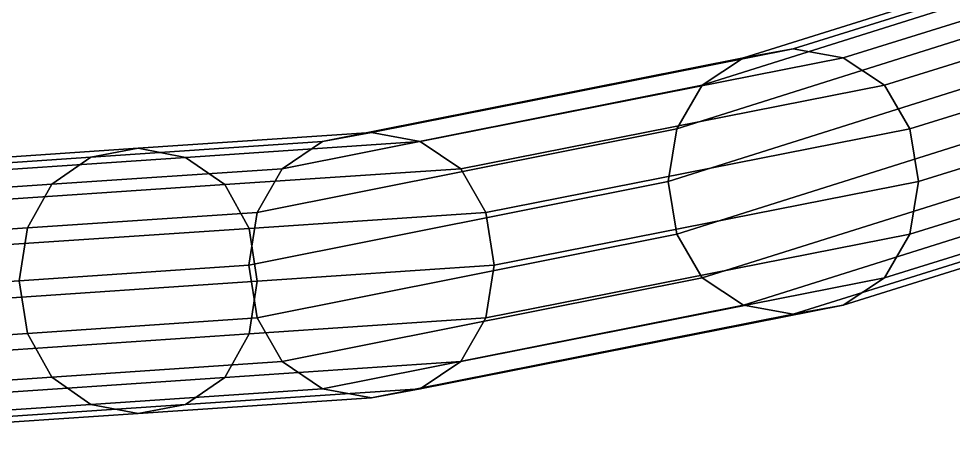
# Model space of a CAD drawing. Extents: x -10606 to 81047, y -69897 to 84397.
# Drawn here: x 47417 to 62993, y -9259 to -2370 of the extents above; entities that cross this region are included whole.
import ezdxf

# ---------------------------------------------------------------- set-up
doc = ezdxf.new("R2010")
doc.units = 0

msp = doc.modelspace()

# ---------------------------------------------------------------- linework, layer by layer
for points in [[(60326.773438, -2872.20166, -33315.390625), (65837.007813, -1149.545288, -28148.753906), (64987.109375, -1300.162231, -27183.990234), (59497.0625, -3022.818359, -32234.505859)], [(61156.484375, -3022.818604, -34396.277344), (66686.90625, -1300.162231, -29113.517578), (65837.007813, -1149.545288, -28148.753906), (60326.773438, -2872.20166, -33315.390625)], [(59497.0625, -3022.818359, -32234.505859), (64987.109375, -1300.162231, -27183.990234), (64282.90625, -1752.013062, -26384.615234), (58809.585938, -3474.669189, -31338.914063)], [(61843.960938, -3474.669434, -35291.867188), (67391.109375, -1752.013184, -29912.892578), (66686.90625, -1300.162231, -29113.517578), (61156.484375, -3022.818604, -34396.277344)], [(63845.816406, -2479.994873, -25888.451172), (58382.875, -4202.651367, -30783.03125), (58809.585938, -3474.669189, -31338.914063), (64282.90625, -1752.013062, -26384.615234)], [(67391.109375, -1752.013184, -29912.892578), (61843.960938, -3474.669434, -35291.867188), (62270.667969, -4202.651367, -35847.75), (67828.203125, -2479.995117, -30409.056641)], [(63700.121094, -3358.59375, -25723.0625), (58240.640625, -5081.25, -30597.736328), (58382.875, -4202.651367, -30783.03125), (63845.816406, -2479.994873, -25888.451172)], [(67828.203125, -2479.995117, -30409.056641), (62270.667969, -4202.651367, -35847.75), (62412.90625, -5081.25, -36033.046875), (67973.898438, -3358.59375, -30574.443359)], [(53295.792969, -4266.73291, -38704.804688), (60326.773438, -2872.20166, -33315.390625), (59497.0625, -3022.818359, -32234.505859), (52482.421875, -4417.349609, -37549.308594)], [(54109.164063, -4417.349609, -39860.296875), (61156.484375, -3022.818604, -34396.277344), (60326.773438, -2872.20166, -33315.390625), (53295.792969, -4266.73291, -38704.804688)], [(52482.421875, -4417.349609, -37549.308594), (59497.0625, -3022.818359, -32234.505859), (58809.585938, -3474.669189, -31338.914063), (51808.488281, -4869.200684, -36591.898438)], [(54783.097656, -4869.200684, -40817.703125), (61843.960938, -3474.669434, -35291.867188), (61156.484375, -3022.818604, -34396.277344), (54109.164063, -4417.349609, -39860.296875)], [(63845.816406, -4237.192871, -25888.451172), (58382.875, -5959.848633, -30783.03125), (58240.640625, -5081.25, -30597.736328), (63700.121094, -3358.59375, -25723.0625)], [(67973.898438, -3358.59375, -30574.443359), (62412.90625, -5081.25, -36033.046875), (62270.667969, -5959.848633, -35847.75), (67828.203125, -4237.192871, -30409.056641)], [(58382.875, -4202.651367, -30783.03125), (51390.183594, -5597.182617, -35997.644531), (51808.488281, -4869.200684, -36591.898438), (58809.585938, -3474.669189, -31338.914063)], [(61843.960938, -3474.669434, -35291.867188), (54783.097656, -4869.200684, -40817.703125), (55201.402344, -5597.182617, -41411.957031), (62270.667969, -4202.651367, -35847.75)], [(58240.640625, -5081.25, -30597.736328), (51250.75, -6475.78125, -35799.5625), (51390.183594, -5597.182617, -35997.644531), (58382.875, -4202.651367, -30783.03125)], [(62270.667969, -4202.651367, -35847.75), (55201.402344, -5597.182617, -41411.957031), (55340.835938, -6475.78125, -41610.039063), (62412.90625, -5081.25, -36033.046875)], [(49408.660156, -4528.726074, -41362.988281), (53295.792969, -4266.73291, -38704.804688), (52482.421875, -4417.349609, -37549.308594), (48620.332031, -4677.860352, -40180.496094)], [(50197.039063, -4680.818848, -42545.558594), (54109.164063, -4417.349609, -39860.296875), (53295.792969, -4266.73291, -38704.804688), (49408.660156, -4528.726074, -41362.988281)], [(64282.90625, -4965.174316, -26384.615234), (58809.585938, -6687.830566, -31338.914063), (58382.875, -5959.848633, -30783.03125), (63845.816406, -4237.192871, -25888.451172)], [(67828.203125, -4237.192871, -30409.056641), (62270.667969, -5959.848633, -35847.75), (61843.960938, -6687.830566, -35291.867188), (67391.109375, -4965.174316, -29912.892578)], [(48620.332031, -4677.860352, -40180.496094), (52482.421875, -4417.349609, -37549.308594), (51808.488281, -4869.200684, -36591.898438), (47967.183594, -5128.479492, -39200.777344)], [(50850.304688, -5133.888672, -43525.457031), (54783.097656, -4869.200684, -40817.703125), (54109.164063, -4417.349609, -39860.296875), (50197.039063, -4680.818848, -42545.558594)], [(43969.59375, -4991.568359, -43348.976563), (44776.234375, -4840.95166, -44530.835938), (49408.660156, -4528.726074, -41362.988281), (48620.332031, -4677.860352, -40180.496094)], [(44776.234375, -4840.95166, -44530.835938), (45582.875, -4991.568359, -45712.691406), (50197.039063, -4680.818848, -42545.558594), (49408.660156, -4528.726074, -41362.988281)], [(43301.234375, -5443.419434, -42369.722656), (43969.59375, -4991.568359, -43348.976563), (48620.332031, -4677.860352, -40180.496094), (47967.183594, -5128.479492, -39200.777344)], [(45582.875, -4991.568359, -45712.691406), (46251.234375, -5443.419434, -46691.945313), (50850.304688, -5133.888672, -43525.457031), (50197.039063, -4680.818848, -42545.558594)], [(47967.183594, -5128.479492, -39200.777344), (51808.488281, -4869.200684, -36591.898438), (51390.183594, -5597.182617, -35997.644531), (47561.800781, -5855.694336, -38592.699219)], [(51255.796875, -5862.625488, -44133.695313), (55201.402344, -5597.182617, -41411.957031), (54783.097656, -4869.200684, -40817.703125), (50850.304688, -5133.888672, -43525.457031)], [(64987.109375, -5417.025391, -27183.990234), (59497.0625, -7139.681641, -32234.505859), (58809.585938, -6687.830566, -31338.914063), (64282.90625, -4965.174316, -26384.615234)], [(67391.109375, -4965.174316, -29912.892578), (61843.960938, -6687.830566, -35291.867188), (61156.484375, -7139.681641, -34396.277344), (66686.90625, -5417.025391, -29113.517578)], [(42886.390625, -6171.401367, -41761.910156), (43301.234375, -5443.419434, -42369.722656), (47967.183594, -5128.479492, -39200.777344), (47561.800781, -5855.694336, -38592.699219)], [(46251.234375, -5443.419434, -46691.945313), (46666.078125, -6171.401367, -47299.757813), (51255.796875, -5862.625488, -44133.695313), (50850.304688, -5133.888672, -43525.457031)], [(58382.875, -5959.848633, -30783.03125), (51390.183594, -7354.379883, -35997.644531), (51250.75, -6475.78125, -35799.5625), (58240.640625, -5081.25, -30597.736328)], [(62412.90625, -5081.25, -36033.046875), (55340.835938, -6475.78125, -41610.039063), (55201.402344, -7354.379883, -41411.957031), (62270.667969, -5959.848633, -35847.75)], [(65837.007813, -5567.64209, -28148.753906), (60326.773438, -7290.29834, -33315.390625), (59497.0625, -7139.681641, -32234.505859), (64987.109375, -5417.025391, -27183.990234)], [(66686.90625, -5417.025391, -29113.517578), (61156.484375, -7139.681641, -34396.277344), (60326.773438, -7290.29834, -33315.390625), (65837.007813, -5567.64209, -28148.753906)], [(47561.800781, -5855.694336, -38592.699219), (51390.183594, -5597.182617, -35997.644531), (51250.75, -6475.78125, -35799.5625), (47426.675781, -6734.037109, -38390.015625)], [(55340.835938, -6475.78125, -41610.039063), (55201.402344, -5597.182617, -41411.957031), (51255.796875, -5862.625488, -44133.695313), (51390.964844, -6741.475098, -44336.445313)], [(42748.109375, -7050, -41559.304688), (42886.390625, -6171.401367, -41761.910156), (47561.800781, -5855.694336, -38592.699219), (47426.675781, -6734.037109, -38390.015625)], [(51255.796875, -5862.625488, -44133.695313), (46666.078125, -6171.401367, -47299.757813), (46804.359375, -7050, -47502.359375), (51390.964844, -6741.475098, -44336.445313)], [(58809.585938, -6687.830566, -31338.914063), (51808.488281, -8082.361328, -36591.898438), (51390.183594, -7354.379883, -35997.644531), (58382.875, -5959.848633, -30783.03125)], [(62270.667969, -5959.848633, -35847.75), (55201.402344, -7354.379883, -41411.957031), (54783.097656, -8082.361328, -40817.703125), (61843.960938, -6687.830566, -35291.867188)], [(51390.183594, -7354.379883, -35997.644531), (47561.800781, -7612.891602, -38592.699219), (47426.675781, -6734.037109, -38390.015625), (51250.75, -6475.78125, -35799.5625)], [(51390.964844, -6741.475098, -44336.445313), (51255.796875, -7619.822754, -44133.695313), (55201.402344, -7354.379883, -41411.957031), (55340.835938, -6475.78125, -41610.039063)], [(59497.0625, -7139.681641, -32234.505859), (52482.421875, -8534.212891, -37549.308594), (51808.488281, -8082.361328, -36591.898438), (58809.585938, -6687.830566, -31338.914063)], [(61843.960938, -6687.830566, -35291.867188), (54783.097656, -8082.361328, -40817.703125), (54109.164063, -8534.212891, -39860.292969), (61156.484375, -7139.681641, -34396.277344)], [(47426.675781, -6734.037109, -38390.015625), (47561.800781, -7612.891602, -38592.699219), (42886.390625, -7928.598633, -41761.910156), (42748.109375, -7050, -41559.304688)], [(46666.078125, -7928.598633, -47299.757813), (51255.796875, -7619.822754, -44133.695313), (51390.964844, -6741.475098, -44336.445313), (46804.359375, -7050, -47502.359375)], [(60326.773438, -7290.29834, -33315.390625), (53295.792969, -8684.830078, -38704.800781), (52482.421875, -8534.212891, -37549.308594), (59497.0625, -7139.681641, -32234.505859)], [(61156.484375, -7139.681641, -34396.277344), (54109.164063, -8534.212891, -39860.292969), (53295.792969, -8684.830078, -38704.800781), (60326.773438, -7290.29834, -33315.390625)], [(47967.183594, -8341.639648, -39200.777344), (47561.800781, -7612.891602, -38592.699219), (51390.183594, -7354.379883, -35997.644531), (51808.488281, -8082.361328, -36591.898438)], [(51255.796875, -7619.822754, -44133.695313), (50850.304688, -8347.049805, -43525.457031), (54783.097656, -8082.361328, -40817.703125), (55201.402344, -7354.379883, -41411.957031)], [(42886.390625, -7928.598633, -41761.910156), (47561.800781, -7612.891602, -38592.699219), (47967.183594, -8341.639648, -39200.777344), (43301.234375, -8656.580078, -42369.722656)], [(46251.234375, -8656.580078, -46691.945313), (50850.304688, -8347.049805, -43525.457031), (51255.796875, -7619.822754, -44133.695313), (46666.078125, -7928.598633, -47299.757813)], [(48620.332031, -8794.723633, -40180.496094), (47967.183594, -8341.639648, -39200.777344), (51808.488281, -8082.361328, -36591.898438), (52482.421875, -8534.212891, -37549.308594)], [(50850.304688, -8347.049805, -43525.457031), (50197.035156, -8797.682617, -42545.554688), (54109.164063, -8534.212891, -39860.292969), (54783.097656, -8082.361328, -40817.703125)], [(43301.234375, -8656.580078, -42369.722656), (47967.183594, -8341.639648, -39200.777344), (48620.332031, -8794.723633, -40180.496094), (43969.59375, -9108.431641, -43348.976563)], [(45582.875, -9108.431641, -45712.691406), (50197.035156, -8797.682617, -42545.554688), (50850.304688, -8347.049805, -43525.457031), (46251.234375, -8656.580078, -46691.945313)], [(49408.660156, -8946.823242, -41362.988281), (48620.332031, -8794.723633, -40180.496094), (52482.421875, -8534.212891, -37549.308594), (53295.792969, -8684.830078, -38704.800781)], [(50197.035156, -8797.682617, -42545.554688), (49408.660156, -8946.823242, -41362.988281), (53295.792969, -8684.830078, -38704.800781), (54109.164063, -8534.212891, -39860.292969)], [(43969.59375, -9108.431641, -43348.976563), (48620.332031, -8794.723633, -40180.496094), (49408.660156, -8946.823242, -41362.988281), (44776.234375, -9259.048828, -44530.835938)], [(44776.234375, -9259.048828, -44530.835938), (49408.660156, -8946.823242, -41362.988281), (50197.035156, -8797.682617, -42545.554688), (45582.875, -9108.431641, -45712.691406)]]:
    msp.add_3dface(points)

doc.saveas('drawing.dxf')
